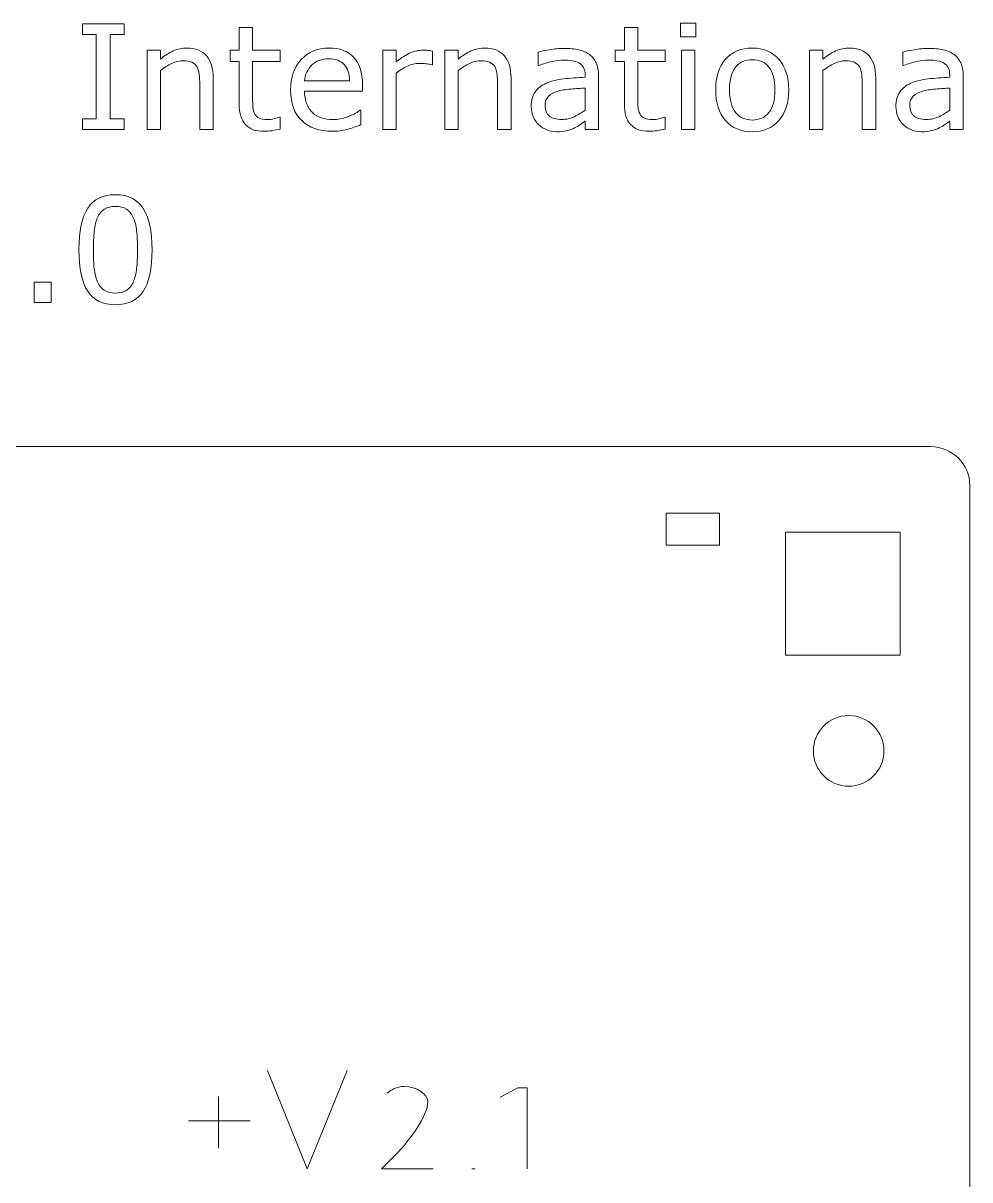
# Model space of a CAD drawing. Header units: inches. Extents: x -25 to 255, y 87 to 240.
# Drawn here: x 145.4 to 193.7, y 154.7 to 213.6 of the extents above; entities that cross this region are included whole.
import ezdxf

# ---------------------------------------------------------------- set-up
doc = ezdxf.new("R2010")
doc.units = ezdxf.units.IN
doc.header["$MEASUREMENT"] = 0

# ---------------------------------------------------------------- blocks, each defined once
blk = doc.blocks.new('block 9')
at = {"color": 7, "lineweight": 18}
blk.add_open_spline([(125.333, 142.41), (125.886, 142.41), (126.334, 141.962), (126.334, 141.409), (126.334, 141.409), (126.334, 117.639), (126.334, 117.639), (126.334, 116.534), (127.229, 115.639), (128.334, 115.639), (128.334, 115.639), (128.334, 115.624), (128.334, 115.624), (128.334, 115.624), (191.579, 115.624), (191.579, 115.624), (192.684, 115.624), (193.579, 116.519), (193.579, 117.623), (193.579, 117.623), (193.65, 117.623), (193.65, 117.623), (193.65, 117.623), (193.65, 190.065), (193.65, 190.065), (193.65, 191.17), (192.754, 192.065), (191.65, 192.065), (191.65, 192.065), (128.334, 192.065), (128.334, 192.065), (127.229, 192.065), (126.334, 191.17), (126.334, 190.065), (126.334, 190.065), (126.334, 153.795), (126.334, 153.795), (126.334, 153.243), (125.886, 152.795), (125.333, 152.795), (125.333, 152.795), (120.864, 152.795), (120.864, 152.795), (120.312, 152.795), (119.865, 152.347), (119.865, 151.794), (119.865, 151.794), (119.865, 143.41), (119.865, 143.41), (119.865, 142.858), (120.312, 142.41), (120.864, 142.41), (120.864, 142.41), (125.333, 142.41), (125.333, 142.41)], degree=3, knots=[0, 0, 0, 0, 1, 1, 1, 2, 2, 2, 3, 3, 3, 4, 4, 4, 5, 5, 5, 6, 6, 6, 7, 7, 7, 8, 8, 8, 9, 9, 9, 10, 10, 10, 11, 11, 11, 12, 12, 12, 13, 13, 13, 14, 14, 14, 15, 15, 15, 16, 16, 16, 17, 17, 17, 18, 18, 18, 18], dxfattribs=at)
blk = doc.blocks.new('block 8')
blk.add_blockref('block 9', (0, 0))
blk = doc.blocks.new('block 11')
at = {"color": 1, "lineweight": 18}
blk.add_lwpolyline([(155.345, 158.953), (155.345, 156.323)], dxfattribs=at)
blk = doc.blocks.new('block 10')
blk.add_blockref('block 11', (0, 0))
blk = doc.blocks.new('block 65')
at = {"color": 1, "lineweight": 18}
blk.add_lwpolyline([(190.1, 187.703), (184.25, 187.703), (184.25, 181.446), (190.1, 181.446), (190.1, 187.703)], dxfattribs=at)
blk = doc.blocks.new('block 64')
blk.add_blockref('block 65', (0, 0))
blk = doc.blocks.new('block 73')
at = {"color": 1, "lineweight": 18}
blk.add_open_spline([(189.271, 176.562), (189.271, 177.556), (188.465, 178.362), (187.472, 178.362), (186.478, 178.362), (185.673, 177.556), (185.673, 176.562), (185.673, 175.568), (186.478, 174.763), (187.472, 174.763), (188.465, 174.763), (189.271, 175.568), (189.271, 176.562)], degree=3, knots=[0, 0, 0, 0, 1, 1, 1, 2, 2, 2, 3, 3, 3, 4, 4, 4, 4], dxfattribs=at)
blk = doc.blocks.new('block 72')
blk.add_blockref('block 73', (0, 0))
blk = doc.blocks.new('block 75')
at = {"color": 1, "lineweight": 18}
blk.add_lwpolyline([(178.166, 188.68), (178.166, 187.05), (180.897, 187.05), (180.897, 188.68), (178.166, 188.68)], dxfattribs=at)
blk = doc.blocks.new('block 74')
blk.add_blockref('block 75', (0, 0))
blk = doc.blocks.new('block 99')
at = {"color": 1, "lineweight": 18}
blk.add_lwpolyline([(153.832, 157.703), (156.975, 157.703)], dxfattribs=at)
blk = doc.blocks.new('block 98')
blk.add_blockref('block 99', (0, 0))
blk = doc.blocks.new('block 101')
at = {"color": 1, "lineweight": 18}
blk.add_lwpolyline([(157.858, 160.27), (159.881, 155.272)], dxfattribs=at)
blk = doc.blocks.new('block 100')
blk.add_blockref('block 101', (0, 0))
blk = doc.blocks.new('block 103')
at = {"color": 1, "lineweight": 18}
blk.add_lwpolyline([(159.881, 155.272), (161.916, 160.27)], dxfattribs=at)
blk = doc.blocks.new('block 102')
blk.add_blockref('block 103', (0, 0))
blk = doc.blocks.new('block 105')
at = {"color": 1, "lineweight": 18}
blk.add_lwpolyline([(166.293, 155.272), (163.659, 155.272)], dxfattribs=at)
blk = doc.blocks.new('block 104')
blk.add_blockref('block 105', (0, 0))
blk = doc.blocks.new('block 107')
at = {"color": 1, "lineweight": 18}
blk.add_open_spline([(163.659, 155.272), (163.659, 155.272), (164.097, 155.698), (164.097, 155.698), (165.15, 156.7), (166.024, 158.039), (166.024, 158.66), (166.024, 159.079), (165.436, 159.467), (164.82, 159.467), (164.446, 159.467), (164.135, 159.276), (163.945, 159.118)], degree=3, knots=[0, 0, 0, 0, 1, 1, 1, 2, 2, 2, 3, 3, 3, 4, 4, 4, 4], dxfattribs=at)
blk = doc.blocks.new('block 106')
blk.add_blockref('block 107', (0, 0))
blk = doc.blocks.new('block 109')
at = {"color": 1, "lineweight": 18}
blk.add_lwpolyline([(171.081, 155.272), (171.081, 159.397), (170.605, 159.397), (169.704, 158.915)], dxfattribs=at)
blk = doc.blocks.new('block 108')
blk.add_blockref('block 109', (0, 0))
blk = doc.blocks.new('block 111')
at = {"color": 1, "lineweight": 18}
blk.add_lwpolyline([(168.266, 155.272), (168.438, 155.272)], dxfattribs=at)
blk = doc.blocks.new('block 110')
blk.add_blockref('block 111', (0, 0))
blk = doc.blocks.new('block 114')
at = {"color": 7, "lineweight": 5}
for points in [[(150.544, 208.222), (148.416, 208.222), (148.416, 208.773), (149.122, 208.773), (149.122, 213.061), (148.416, 213.061), (148.416, 213.612), (150.544, 213.612), (150.544, 213.061), (149.839, 213.061), (149.839, 208.773), (150.544, 208.773), (150.544, 208.222)], [(179.677, 212.94), (178.906, 212.94), (178.906, 213.646), (179.677, 213.646), (179.677, 212.94)], [(179.633, 208.222), (178.95, 208.222), (178.95, 212.267), (179.633, 212.267), (179.633, 208.222)], [(146.823, 199.402), (145.963, 199.402), (145.963, 200.438), (146.823, 200.438), (146.823, 199.402)]]:
    blk.add_lwpolyline(points, dxfattribs=at)
for points, knots in [([(158.493, 208.249), (158.366, 208.215), (158.226, 208.188), (158.076, 208.166), (157.925, 208.144), (157.791, 208.133), (157.672, 208.133), (157.26, 208.133), (156.946, 208.245), (156.732, 208.468), (156.517, 208.69), (156.41, 209.047), (156.41, 209.538), (156.41, 209.538), (156.41, 211.694), (156.41, 211.694), (156.41, 211.694), (155.947, 211.694), (155.947, 211.694), (155.947, 211.694), (155.947, 212.267), (155.947, 212.267), (155.947, 212.267), (156.41, 212.267), (156.41, 212.267), (156.41, 212.267), (156.41, 213.425), (156.41, 213.425), (156.41, 213.425), (157.093, 213.425), (157.093, 213.425), (157.093, 213.425), (157.093, 212.267), (157.093, 212.267), (157.093, 212.267), (158.493, 212.267), (158.493, 212.267), (158.493, 212.267), (158.493, 211.694), (158.493, 211.694), (158.493, 211.694), (157.093, 211.694), (157.093, 211.694), (157.093, 211.694), (157.093, 209.845), (157.093, 209.845), (157.093, 209.631), (157.098, 209.465), (157.108, 209.345), (157.117, 209.225), (157.151, 209.113), (157.209, 209.009), (157.261, 208.912), (157.334, 208.841), (157.427, 208.796), (157.52, 208.751), (157.661, 208.729), (157.851, 208.729), (157.961, 208.729), (158.077, 208.745), (158.198, 208.778), (158.318, 208.811), (158.404, 208.839), (158.458, 208.861), (158.458, 208.861), (158.493, 208.861), (158.493, 208.861), (158.493, 208.861), (158.493, 208.249), (158.493, 208.249)], [0, 0, 0, 0, 1, 1, 1, 2, 2, 2, 3, 3, 3, 4, 4, 4, 5, 5, 5, 6, 6, 6, 7, 7, 7, 8, 8, 8, 9, 9, 9, 10, 10, 10, 11, 11, 11, 12, 12, 12, 13, 13, 13, 14, 14, 14, 15, 15, 15, 16, 16, 16, 17, 17, 17, 18, 18, 18, 19, 19, 19, 20, 20, 20, 21, 21, 21, 22, 22, 22, 23, 23, 23, 23]), ([(178.125, 208.249), (177.997, 208.215), (177.858, 208.188), (177.707, 208.166), (177.556, 208.144), (177.422, 208.133), (177.304, 208.133), (176.892, 208.133), (176.578, 208.245), (176.363, 208.468), (176.149, 208.69), (176.041, 209.047), (176.041, 209.538), (176.041, 209.538), (176.041, 211.694), (176.041, 211.694), (176.041, 211.694), (175.578, 211.694), (175.578, 211.694), (175.578, 211.694), (175.578, 212.267), (175.578, 212.267), (175.578, 212.267), (176.041, 212.267), (176.041, 212.267), (176.041, 212.267), (176.041, 213.425), (176.041, 213.425), (176.041, 213.425), (176.725, 213.425), (176.725, 213.425), (176.725, 213.425), (176.725, 212.267), (176.725, 212.267), (176.725, 212.267), (178.125, 212.267), (178.125, 212.267), (178.125, 212.267), (178.125, 211.694), (178.125, 211.694), (178.125, 211.694), (176.725, 211.694), (176.725, 211.694), (176.725, 211.694), (176.725, 209.845), (176.725, 209.845), (176.725, 209.631), (176.73, 209.465), (176.739, 209.345), (176.749, 209.225), (176.783, 209.113), (176.84, 209.009), (176.893, 208.912), (176.966, 208.841), (177.058, 208.796), (177.151, 208.751), (177.293, 208.729), (177.483, 208.729), (177.593, 208.729), (177.709, 208.745), (177.829, 208.778), (177.949, 208.811), (178.036, 208.839), (178.089, 208.861), (178.089, 208.861), (178.125, 208.861), (178.125, 208.861), (178.125, 208.861), (178.125, 208.249), (178.125, 208.249)], [0, 0, 0, 0, 1, 1, 1, 2, 2, 2, 3, 3, 3, 4, 4, 4, 5, 5, 5, 6, 6, 6, 7, 7, 7, 8, 8, 8, 9, 9, 9, 10, 10, 10, 11, 11, 11, 12, 12, 12, 13, 13, 13, 14, 14, 14, 15, 15, 15, 16, 16, 16, 17, 17, 17, 18, 18, 18, 19, 19, 19, 20, 20, 20, 21, 21, 21, 22, 22, 22, 23, 23, 23, 23]), ([(155.084, 208.222), (155.084, 208.222), (154.401, 208.222), (154.401, 208.222), (154.401, 208.222), (154.401, 210.523), (154.401, 210.523), (154.401, 210.708), (154.39, 210.883), (154.368, 211.046), (154.347, 211.208), (154.307, 211.336), (154.25, 211.428), (154.19, 211.529), (154.104, 211.604), (153.991, 211.654), (153.878, 211.702), (153.732, 211.727), (153.552, 211.727), (153.368, 211.727), (153.174, 211.682), (152.973, 211.59), (152.772, 211.499), (152.579, 211.381), (152.394, 211.239), (152.394, 211.239), (152.394, 208.222), (152.394, 208.222), (152.394, 208.222), (151.711, 208.222), (151.711, 208.222), (151.711, 208.222), (151.711, 212.267), (151.711, 212.267), (151.711, 212.267), (152.394, 212.267), (152.394, 212.267), (152.394, 212.267), (152.394, 211.817), (152.394, 211.817), (152.606, 211.993), (152.825, 212.13), (153.051, 212.23), (153.277, 212.328), (153.508, 212.378), (153.747, 212.378), (154.181, 212.378), (154.513, 212.246), (154.742, 211.984), (154.97, 211.72), (155.084, 211.341), (155.084, 210.847), (155.084, 210.847), (155.084, 208.222), (155.084, 208.222)], [0, 0, 0, 0, 1, 1, 1, 2, 2, 2, 3, 3, 3, 4, 4, 4, 5, 5, 5, 6, 6, 6, 7, 7, 7, 8, 8, 8, 9, 9, 9, 10, 10, 10, 11, 11, 11, 12, 12, 12, 13, 13, 13, 14, 14, 14, 15, 15, 15, 16, 16, 16, 17, 17, 17, 18, 18, 18, 18]), ([(162.692, 210.184), (162.692, 210.184), (159.737, 210.184), (159.737, 210.184), (159.737, 209.935), (159.774, 209.717), (159.848, 209.533), (159.922, 209.347), (160.024, 209.196), (160.154, 209.077), (160.278, 208.961), (160.426, 208.874), (160.597, 208.816), (160.768, 208.758), (160.957, 208.729), (161.163, 208.729), (161.436, 208.729), (161.711, 208.783), (161.987, 208.893), (162.264, 209.002), (162.461, 209.108), (162.579, 209.214), (162.579, 209.214), (162.614, 209.214), (162.614, 209.214), (162.614, 209.214), (162.614, 208.473), (162.614, 208.473), (162.386, 208.377), (162.152, 208.296), (161.914, 208.231), (161.675, 208.166), (161.424, 208.133), (161.163, 208.133), (160.493, 208.133), (159.971, 208.315), (159.595, 208.678), (159.219, 209.04), (159.031, 209.556), (159.031, 210.223), (159.031, 210.884), (159.211, 211.408), (159.571, 211.796), (159.931, 212.184), (160.404, 212.378), (160.991, 212.378), (161.535, 212.378), (161.954, 212.219), (162.249, 211.902), (162.544, 211.585), (162.692, 211.135), (162.692, 210.552), (162.692, 210.552), (162.692, 210.184), (162.692, 210.184)], [0, 0, 0, 0, 1, 1, 1, 2, 2, 2, 3, 3, 3, 4, 4, 4, 5, 5, 5, 6, 6, 6, 7, 7, 7, 8, 8, 8, 9, 9, 9, 10, 10, 10, 11, 11, 11, 12, 12, 12, 13, 13, 13, 14, 14, 14, 15, 15, 15, 16, 16, 16, 17, 17, 17, 18, 18, 18, 18]), ([(166.256, 211.529), (166.256, 211.529), (166.219, 211.529), (166.219, 211.529), (166.118, 211.552), (166.02, 211.569), (165.924, 211.58), (165.829, 211.59), (165.717, 211.595), (165.587, 211.595), (165.377, 211.595), (165.174, 211.549), (164.979, 211.456), (164.783, 211.363), (164.595, 211.242), (164.415, 211.095), (164.415, 211.095), (164.415, 208.222), (164.415, 208.222), (164.415, 208.222), (163.731, 208.222), (163.731, 208.222), (163.731, 208.222), (163.731, 212.267), (163.731, 212.267), (163.731, 212.267), (164.415, 212.267), (164.415, 212.267), (164.415, 212.267), (164.415, 211.67), (164.415, 211.67), (164.685, 211.887), (164.923, 212.041), (165.129, 212.132), (165.335, 212.223), (165.545, 212.267), (165.76, 212.267), (165.878, 212.267), (165.964, 212.265), (166.017, 212.259), (166.07, 212.252), (166.15, 212.241), (166.256, 212.225), (166.256, 212.225), (166.256, 211.529), (166.256, 211.529)], [0, 0, 0, 0, 1, 1, 1, 2, 2, 2, 3, 3, 3, 4, 4, 4, 5, 5, 5, 6, 6, 6, 7, 7, 7, 8, 8, 8, 9, 9, 9, 10, 10, 10, 11, 11, 11, 12, 12, 12, 13, 13, 13, 14, 14, 14, 15, 15, 15, 15]), ([(170.266, 208.222), (170.266, 208.222), (169.582, 208.222), (169.582, 208.222), (169.582, 208.222), (169.582, 210.523), (169.582, 210.523), (169.582, 210.708), (169.572, 210.883), (169.55, 211.046), (169.529, 211.208), (169.489, 211.336), (169.432, 211.428), (169.372, 211.529), (169.285, 211.604), (169.172, 211.654), (169.06, 211.702), (168.914, 211.727), (168.734, 211.727), (168.55, 211.727), (168.357, 211.682), (168.155, 211.59), (167.954, 211.499), (167.761, 211.381), (167.576, 211.239), (167.576, 211.239), (167.576, 208.222), (167.576, 208.222), (167.576, 208.222), (166.892, 208.222), (166.892, 208.222), (166.892, 208.222), (166.892, 212.267), (166.892, 212.267), (166.892, 212.267), (167.576, 212.267), (167.576, 212.267), (167.576, 212.267), (167.576, 211.817), (167.576, 211.817), (167.788, 211.993), (168.007, 212.13), (168.233, 212.23), (168.459, 212.328), (168.69, 212.378), (168.929, 212.378), (169.363, 212.378), (169.695, 212.246), (169.923, 211.984), (170.152, 211.72), (170.266, 211.341), (170.266, 210.847), (170.266, 210.847), (170.266, 208.222), (170.266, 208.222)], [0, 0, 0, 0, 1, 1, 1, 2, 2, 2, 3, 3, 3, 4, 4, 4, 5, 5, 5, 6, 6, 6, 7, 7, 7, 8, 8, 8, 9, 9, 9, 10, 10, 10, 11, 11, 11, 12, 12, 12, 13, 13, 13, 14, 14, 14, 15, 15, 15, 16, 16, 16, 17, 17, 17, 18, 18, 18, 18]), ([(174.722, 208.222), (174.722, 208.222), (174.039, 208.222), (174.039, 208.222), (174.039, 208.222), (174.039, 208.654), (174.039, 208.654), (173.979, 208.612), (173.898, 208.555), (173.796, 208.482), (173.694, 208.408), (173.595, 208.35), (173.499, 208.307), (173.386, 208.251), (173.256, 208.205), (173.11, 208.168), (172.963, 208.131), (172.792, 208.111), (172.595, 208.111), (172.232, 208.111), (171.924, 208.232), (171.672, 208.473), (171.42, 208.714), (171.294, 209.021), (171.294, 209.394), (171.294, 209.7), (171.359, 209.948), (171.49, 210.136), (171.621, 210.326), (171.808, 210.474), (172.05, 210.583), (172.296, 210.691), (172.59, 210.764), (172.933, 210.803), (173.277, 210.841), (173.646, 210.87), (174.039, 210.889), (174.039, 210.889), (174.039, 210.995), (174.039, 210.995), (174.039, 211.15), (174.012, 211.278), (173.958, 211.379), (173.904, 211.481), (173.826, 211.561), (173.725, 211.619), (173.629, 211.675), (173.514, 211.712), (173.379, 211.731), (173.245, 211.751), (173.103, 211.76), (172.957, 211.76), (172.779, 211.76), (172.58, 211.737), (172.361, 211.69), (172.142, 211.643), (171.916, 211.574), (171.683, 211.485), (171.683, 211.485), (171.647, 211.485), (171.647, 211.485), (171.647, 211.485), (171.647, 212.172), (171.647, 212.172), (171.78, 212.208), (171.971, 212.248), (172.222, 212.291), (172.473, 212.334), (172.72, 212.356), (172.964, 212.356), (173.249, 212.356), (173.497, 212.332), (173.708, 212.285), (173.919, 212.239), (174.102, 212.159), (174.256, 212.045), (174.408, 211.934), (174.524, 211.791), (174.603, 211.615), (174.683, 211.439), (174.722, 211.221), (174.722, 210.961), (174.722, 210.961), (174.722, 208.222), (174.722, 208.222)], [0, 0, 0, 0, 1, 1, 1, 2, 2, 2, 3, 3, 3, 4, 4, 4, 5, 5, 5, 6, 6, 6, 7, 7, 7, 8, 8, 8, 9, 9, 9, 10, 10, 10, 11, 11, 11, 12, 12, 12, 13, 13, 13, 14, 14, 14, 15, 15, 15, 16, 16, 16, 17, 17, 17, 18, 18, 18, 19, 19, 19, 20, 20, 20, 21, 21, 21, 22, 22, 22, 23, 23, 23, 24, 24, 24, 25, 25, 25, 26, 26, 26, 27, 27, 27, 28, 28, 28, 28]), ([(184.422, 210.243), (184.422, 209.584), (184.253, 209.064), (183.916, 208.683), (183.578, 208.302), (183.126, 208.111), (182.561, 208.111), (181.99, 208.111), (181.536, 208.302), (181.2, 208.683), (180.864, 209.064), (180.696, 209.584), (180.696, 210.243), (180.696, 210.902), (180.864, 211.422), (181.2, 211.804), (181.536, 212.187), (181.99, 212.378), (182.561, 212.378), (183.126, 212.378), (183.578, 212.187), (183.916, 211.804), (184.253, 211.422), (184.422, 210.902), (184.422, 210.243)], [0, 0, 0, 0, 1, 1, 1, 2, 2, 2, 3, 3, 3, 4, 4, 4, 5, 5, 5, 6, 6, 6, 7, 7, 7, 8, 8, 8, 8]), ([(188.852, 208.222), (188.852, 208.222), (188.169, 208.222), (188.169, 208.222), (188.169, 208.222), (188.169, 210.523), (188.169, 210.523), (188.169, 210.708), (188.158, 210.883), (188.136, 211.046), (188.114, 211.208), (188.075, 211.336), (188.018, 211.428), (187.958, 211.529), (187.871, 211.604), (187.759, 211.654), (187.646, 211.702), (187.5, 211.727), (187.32, 211.727), (187.135, 211.727), (186.942, 211.682), (186.741, 211.59), (186.54, 211.499), (186.347, 211.381), (186.162, 211.239), (186.162, 211.239), (186.162, 208.222), (186.162, 208.222), (186.162, 208.222), (185.479, 208.222), (185.479, 208.222), (185.479, 208.222), (185.479, 212.267), (185.479, 212.267), (185.479, 212.267), (186.162, 212.267), (186.162, 212.267), (186.162, 212.267), (186.162, 211.817), (186.162, 211.817), (186.374, 211.993), (186.592, 212.13), (186.818, 212.23), (187.044, 212.328), (187.276, 212.378), (187.514, 212.378), (187.95, 212.378), (188.281, 212.246), (188.51, 211.984), (188.738, 211.72), (188.852, 211.341), (188.852, 210.847), (188.852, 210.847), (188.852, 208.222), (188.852, 208.222)], [0, 0, 0, 0, 1, 1, 1, 2, 2, 2, 3, 3, 3, 4, 4, 4, 5, 5, 5, 6, 6, 6, 7, 7, 7, 8, 8, 8, 9, 9, 9, 10, 10, 10, 11, 11, 11, 12, 12, 12, 13, 13, 13, 14, 14, 14, 15, 15, 15, 16, 16, 16, 17, 17, 17, 18, 18, 18, 18]), ([(193.309, 208.222), (193.309, 208.222), (192.625, 208.222), (192.625, 208.222), (192.625, 208.222), (192.625, 208.654), (192.625, 208.654), (192.565, 208.612), (192.484, 208.555), (192.382, 208.482), (192.28, 208.408), (192.181, 208.35), (192.085, 208.307), (191.972, 208.251), (191.842, 208.205), (191.696, 208.168), (191.549, 208.131), (191.377, 208.111), (191.18, 208.111), (190.818, 208.111), (190.511, 208.232), (190.258, 208.473), (190.006, 208.714), (189.88, 209.021), (189.88, 209.394), (189.88, 209.7), (189.946, 209.948), (190.077, 210.136), (190.208, 210.326), (190.394, 210.474), (190.637, 210.583), (190.881, 210.691), (191.176, 210.764), (191.519, 210.803), (191.863, 210.841), (192.231, 210.87), (192.625, 210.889), (192.625, 210.889), (192.625, 210.995), (192.625, 210.995), (192.625, 211.15), (192.598, 211.278), (192.544, 211.379), (192.49, 211.481), (192.412, 211.561), (192.311, 211.619), (192.215, 211.675), (192.1, 211.712), (191.965, 211.731), (191.83, 211.751), (191.69, 211.76), (191.543, 211.76), (191.364, 211.76), (191.166, 211.737), (190.948, 211.69), (190.728, 211.643), (190.502, 211.574), (190.269, 211.485), (190.269, 211.485), (190.233, 211.485), (190.233, 211.485), (190.233, 211.485), (190.233, 212.172), (190.233, 212.172), (190.365, 212.208), (190.558, 212.248), (190.808, 212.291), (191.059, 212.334), (191.306, 212.356), (191.55, 212.356), (191.835, 212.356), (192.082, 212.332), (192.294, 212.285), (192.505, 212.239), (192.687, 212.159), (192.842, 212.045), (192.994, 211.934), (193.11, 211.791), (193.19, 211.615), (193.269, 211.439), (193.309, 211.221), (193.309, 210.961), (193.309, 210.961), (193.309, 208.222), (193.309, 208.222)], [0, 0, 0, 0, 1, 1, 1, 2, 2, 2, 3, 3, 3, 4, 4, 4, 5, 5, 5, 6, 6, 6, 7, 7, 7, 8, 8, 8, 9, 9, 9, 10, 10, 10, 11, 11, 11, 12, 12, 12, 13, 13, 13, 14, 14, 14, 15, 15, 15, 16, 16, 16, 17, 17, 17, 18, 18, 18, 19, 19, 19, 20, 20, 20, 21, 21, 21, 22, 22, 22, 23, 23, 23, 24, 24, 24, 25, 25, 25, 26, 26, 26, 27, 27, 27, 28, 28, 28, 28]), ([(162.03, 210.702), (162.027, 211.06), (161.938, 211.337), (161.763, 211.533), (161.588, 211.729), (161.32, 211.827), (160.962, 211.827), (160.602, 211.827), (160.314, 211.719), (160.101, 211.504), (159.887, 211.288), (159.765, 211.022), (159.737, 210.702), (159.737, 210.702), (162.03, 210.702), (162.03, 210.702)], [0, 0, 0, 0, 1, 1, 1, 2, 2, 2, 3, 3, 3, 4, 4, 4, 5, 5, 5, 5]), ([(183.716, 210.243), (183.716, 210.763), (183.614, 211.15), (183.41, 211.403), (183.206, 211.656), (182.923, 211.782), (182.561, 211.782), (182.194, 211.782), (181.908, 211.656), (181.706, 211.403), (181.502, 211.15), (181.401, 210.763), (181.401, 210.243), (181.401, 209.739), (181.503, 209.357), (181.707, 209.097), (181.911, 208.837), (182.196, 208.707), (182.561, 208.707), (182.92, 208.707), (183.203, 208.835), (183.408, 209.094), (183.614, 209.352), (183.716, 209.735), (183.716, 210.243)], [0, 0, 0, 0, 1, 1, 1, 2, 2, 2, 3, 3, 3, 4, 4, 4, 5, 5, 5, 6, 6, 6, 7, 7, 7, 8, 8, 8, 8]), ([(174.039, 209.214), (174.039, 209.214), (174.039, 210.338), (174.039, 210.338), (173.833, 210.327), (173.591, 210.309), (173.312, 210.284), (173.033, 210.26), (172.813, 210.225), (172.65, 210.179), (172.456, 210.124), (172.299, 210.038), (172.179, 209.921), (172.059, 209.804), (171.999, 209.643), (171.999, 209.438), (171.999, 209.206), (172.069, 209.033), (172.208, 208.915), (172.347, 208.798), (172.559, 208.74), (172.844, 208.74), (173.081, 208.74), (173.297, 208.787), (173.493, 208.879), (173.69, 208.972), (173.872, 209.084), (174.039, 209.214)], [0, 0, 0, 0, 1, 1, 1, 2, 2, 2, 3, 3, 3, 4, 4, 4, 5, 5, 5, 6, 6, 6, 7, 7, 7, 8, 8, 8, 9, 9, 9, 9]), ([(192.625, 209.214), (192.625, 209.214), (192.625, 210.338), (192.625, 210.338), (192.419, 210.327), (192.177, 210.309), (191.898, 210.284), (191.619, 210.26), (191.398, 210.225), (191.236, 210.179), (191.042, 210.124), (190.885, 210.038), (190.765, 209.921), (190.646, 209.804), (190.586, 209.643), (190.586, 209.438), (190.586, 209.206), (190.655, 209.033), (190.794, 208.915), (190.933, 208.798), (191.145, 208.74), (191.43, 208.74), (191.666, 208.74), (191.883, 208.787), (192.08, 208.879), (192.276, 208.972), (192.458, 209.084), (192.625, 209.214)], [0, 0, 0, 0, 1, 1, 1, 2, 2, 2, 3, 3, 3, 4, 4, 4, 5, 5, 5, 6, 6, 6, 7, 7, 7, 8, 8, 8, 9, 9, 9, 9]), ([(151.965, 202.102), (151.965, 201.134), (151.814, 200.423), (151.511, 199.971), (151.208, 199.519), (150.738, 199.292), (150.102, 199.292), (149.455, 199.292), (148.983, 199.521), (148.686, 199.98), (148.387, 200.438), (148.239, 201.143), (148.239, 202.094), (148.239, 203.053), (148.39, 203.76), (148.691, 204.218), (148.992, 204.675), (149.463, 204.903), (150.102, 204.903), (150.748, 204.903), (151.221, 204.671), (151.518, 204.207), (151.816, 203.742), (151.965, 203.04), (151.965, 202.102)], [0, 0, 0, 0, 1, 1, 1, 2, 2, 2, 3, 3, 3, 4, 4, 4, 5, 5, 5, 6, 6, 6, 7, 7, 7, 8, 8, 8, 8]), ([(151.011, 200.456), (151.095, 200.652), (151.151, 200.882), (151.181, 201.147), (151.211, 201.411), (151.226, 201.73), (151.226, 202.102), (151.226, 202.469), (151.211, 202.787), (151.181, 203.058), (151.151, 203.329), (151.093, 203.558), (151.006, 203.746), (150.922, 203.932), (150.808, 204.072), (150.663, 204.167), (150.517, 204.261), (150.331, 204.308), (150.102, 204.308), (149.876, 204.308), (149.689, 204.261), (149.542, 204.167), (149.393, 204.072), (149.276, 203.93), (149.19, 203.74), (149.108, 203.56), (149.052, 203.327), (149.023, 203.04), (148.992, 202.752), (148.977, 202.437), (148.977, 202.094), (148.977, 201.717), (148.99, 201.402), (149.017, 201.148), (149.043, 200.895), (149.1, 200.668), (149.187, 200.467), (149.266, 200.279), (149.378, 200.135), (149.524, 200.036), (149.669, 199.937), (149.862, 199.887), (150.102, 199.887), (150.328, 199.887), (150.515, 199.935), (150.664, 200.028), (150.813, 200.123), (150.929, 200.265), (151.011, 200.456)], [0, 0, 0, 0, 1, 1, 1, 2, 2, 2, 3, 3, 3, 4, 4, 4, 5, 5, 5, 6, 6, 6, 7, 7, 7, 8, 8, 8, 9, 9, 9, 10, 10, 10, 11, 11, 11, 12, 12, 12, 13, 13, 13, 14, 14, 14, 15, 15, 15, 16, 16, 16, 16])]:
    blk.add_open_spline(points, degree=3, knots=knots, dxfattribs=at)

msp = doc.modelspace()

# ---------------------------------------------------------------- block references
for name in ['block 114', 'block 8', 'block 74', 'block 64', 'block 72', 'block 100', 'block 102', 'block 106', 'block 108', 'block 10', 'block 98', 'block 104', 'block 110']:
    msp.add_blockref(name, (0, 0))

doc.saveas('drawing.dxf')
